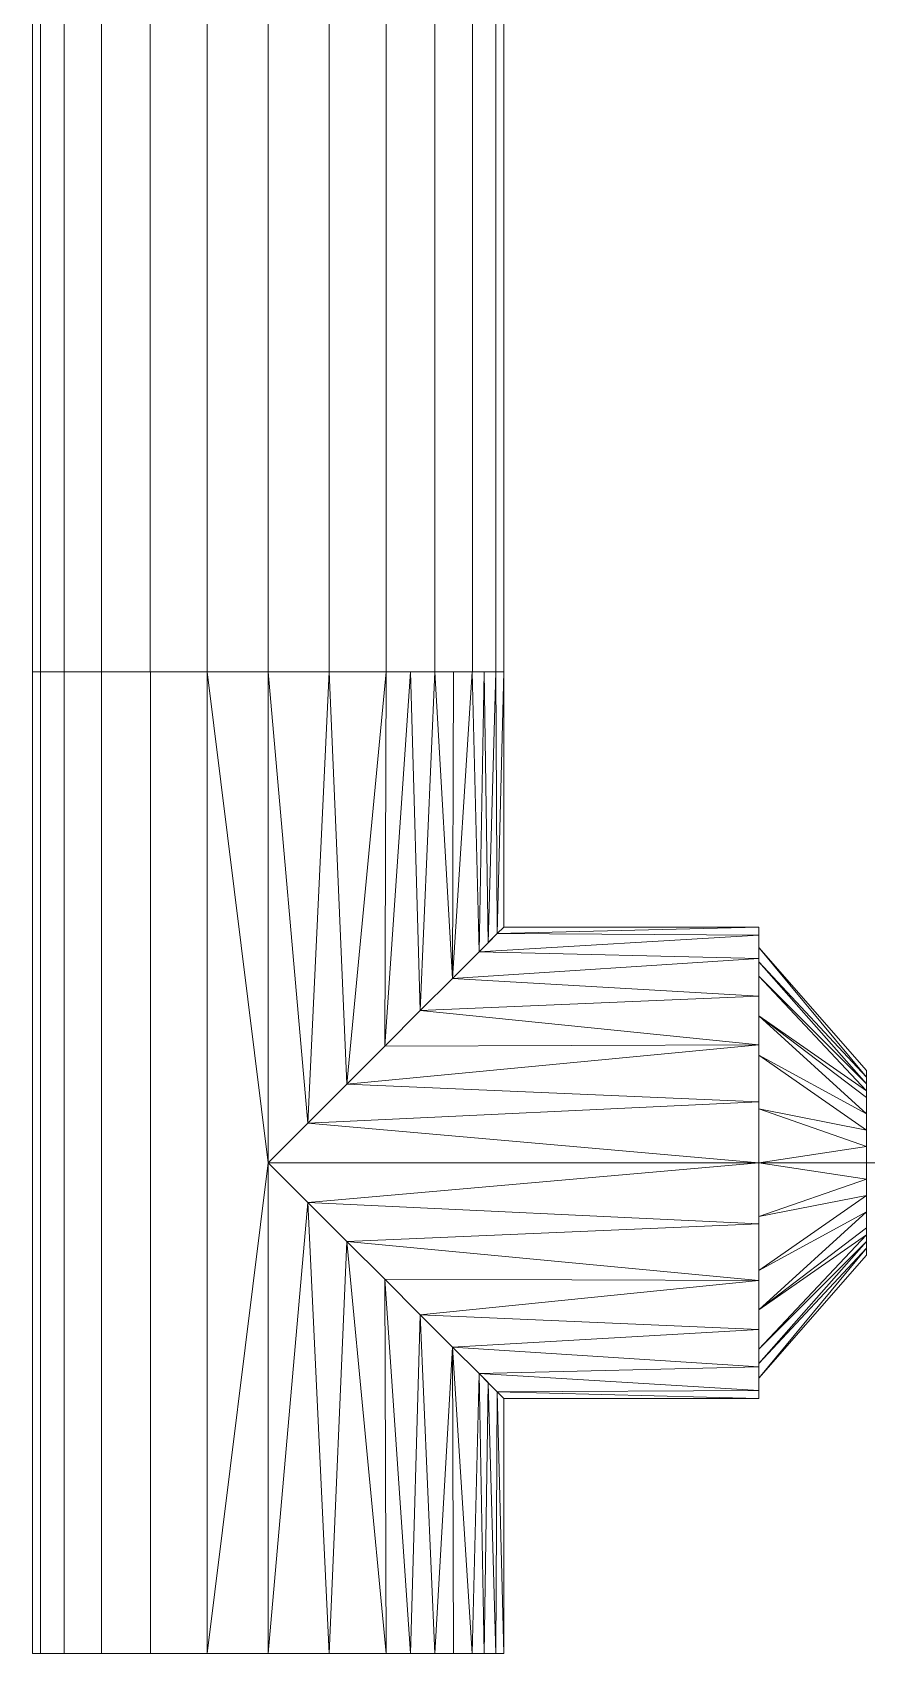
# Model space of a CAD drawing. Header units: inches. Extents: x -3326 to -59, y 8 to 1043.
# Drawn here: x -2044.81 to -2039.72, y 572.75 to 582.63 of the extents above; entities that cross this region are included whole.
import ezdxf

# ---------------------------------------------------------------- set-up
doc = ezdxf.new("R2010")
doc.units = ezdxf.units.IN
doc.header["$MEASUREMENT"] = 0
doc.layers.add('F-SPRN', color=10, linetype='Continuous', lineweight=9)
doc.layers.add('P-PIPE', color=10, linetype='Continuous', lineweight=9)

# ---------------------------------------------------------------- blocks, each defined once
blk = doc.blocks.new('Tee - Welded - Generic - Standard-1126622-05 - Fourth Level')
at = {"layer": 'P-PIPE'}
mesh = blk.add_polyface(dxfattribs=at)
corners = [(-2.9921, -1.437), (-2.9921, -1.388, 0.3719), (-2.9921, -1.2445, 0.7185), (-2.9921, -1.0161, 1.0161), (-2.9921, -0.7185, 1.2445), (-2.9921, -0.3719, 1.388), (-2.9921, 0, 1.437), (-2.9921, 0.3719, 1.388), (-2.9921, 0.7185, 1.2445), (-2.9921, 1.0161, 1.0161), (-2.9921, 1.2445, 0.7185), (-2.9921, 1.388, 0.3719), (-2.9921, 1.437), (-2.9921, 1.388, -0.3719), (-2.9921, 1.2445, -0.7185), (-2.9921, 1.0161, -1.0161), (-2.9921, 0.7185, -1.2445), (-2.9921, 0.3719, -1.388), (-2.9921, 0, -1.437), (-2.9921, -0.3719, -1.388), (-2.9921, -0.7185, -1.2445), (-2.9921, -1.0161, -1.0161), (-2.9921, -1.2445, -0.7185), (-2.9921, -1.388, -0.3719)]
mesh.append_faces([[corners[k] for k in face] for face in [(10, 7, 8, 9)]], dxfattribs={"vtx0": -1})
mesh.append_faces([[corners[k] for k in face] for face in [(0, 3, 6)]], dxfattribs={"vtx0": -1, "vtx1": -1, "vtx2": -1})
mesh.append_faces([[corners[k] for k in face] for face in [(13, 18, 22, 23)]], dxfattribs={"vtx0": -1, "vtx1": -1, "vtx3": -1})
mesh.append_faces([[corners[k] for k in face] for face in [(18, 21, 22), (13, 23, 0, 12)]], dxfattribs={"vtx0": -1, "vtx2": -1})
mesh.append_faces([[corners[k] for k in face] for face in [(6, 7, 12, 0)]], dxfattribs={"vtx1": -1, "vtx2": -1, "vtx3": -1})
mesh.append_faces([[corners[k] for k in face] for face in [(16, 17, 18, 15), (19, 20, 21, 18)]], dxfattribs={"vtx2": -1})
mesh.append_faces([[corners[k] for k in face] for face in [(13, 14, 15, 18), (10, 11, 12, 7)]], dxfattribs={"vtx2": -1, "vtx3": -1})
mesh.append_faces([[corners[k] for k in face] for face in [(0, 1, 2, 3), (3, 4, 5, 6)]], dxfattribs={"vtx3": -1})
mesh = blk.add_polyface(dxfattribs=at)
corners = [(-2.9921, 1.437), (-2.9921, 1.388, 0.3719), (-2.9921, 1.2445, 0.7185), (-2.9921, 1.0161, 1.0161), (-2.9921, 0.7185, 1.2445), (-2.9921, 0.3719, 1.388), (-2.9921, 0, 1.437), (-2.9921, -0.3719, 1.388), (-2.9921, -0.7185, 1.2445), (-2.9921, -1.0161, 1.0161), (-2.9921, -1.2445, 0.7185), (-2.9921, -1.388, 0.3719), (-2.9921, -1.437), (-1.437, -1.437), (-1.3968, -1.3968, 0.3377), (-1.2856, -1.2856, 0.642), (-1.1233, -1.1233, 0.8962), (-0.9274, -0.9274, 1.0977), (-0.7102, -0.7102, 1.2492), (-0.4797, -0.4797, 1.3546), (-0.2416, -0.2416, 1.4166), (0, 0, 1.437), (0.2416, -0.2416, 1.4166), (0.4797, -0.4797, 1.3546), (0.7102, -0.7102, 1.2492), (0.9274, -0.9274, 1.0977), (1.1233, -1.1233, 0.8962), (1.2856, -1.2856, 0.642), (1.3968, -1.3968, 0.3377), (1.437, -1.437), (2.9921, -1.437), (2.9921, -1.388, 0.3719), (2.9921, -1.2445, 0.7185), (2.9921, -1.0161, 1.0161), (2.9921, -0.7185, 1.2445), (2.9921, -0.3719, 1.388), (2.9921, 0, 1.437), (2.9921, 0.3719, 1.388), (2.9921, 0.7185, 1.2445), (2.9921, 1.0161, 1.0161), (2.9921, 1.2445, 0.7185), (2.9921, 1.388, 0.3719), (2.9921, 1.437), (-2.9921, -0.8673, 1.1303), (-2.9921, -1.1303, 0.8673), (-2.9921, -1.3163, 0.5452), (2.9921, -1.3163, 0.5452), (2.9921, -1.1303, 0.8673), (2.9921, -0.8673, 1.1303), (1.3412, -1.3412, 0.4898), (-1.3412, -1.3412, 0.4898)]
mesh.append_faces([[corners[k] for k in face] for face in [(14, 12, 13)]], dxfattribs={"vtx0": -1})
mesh.append_faces([[corners[k] for k in face] for face in [(34, 24, 48), (33, 26, 47), (26, 33, 25), (11, 50, 45), (15, 45, 50), (12, 14, 11), (9, 17, 43), (16, 10, 15), (24, 34, 23), (22, 36, 21), (20, 7, 19), (7, 20, 6), (18, 43, 17)]], dxfattribs={"vtx0": -1, "vtx1": -1})
mesh.append_faces([[corners[k] for k in face] for face in [(32, 26, 27), (25, 33, 48), (11, 14, 50), (18, 8, 43), (16, 44, 10), (46, 27, 49), (48, 24, 25), (31, 49, 28), (16, 9, 44), (23, 34, 35), (15, 10, 45), (21, 5, 6), (26, 32, 47)]], dxfattribs={"vtx0": -1, "vtx2": -1})
mesh.append_faces([[corners[k] for k in face] for face in [(21, 36, 37, 5)]], dxfattribs={"vtx0": -1, "vtx2": -1, "vtx3": -1})
mesh.append_faces([[corners[k] for k in face] for face in [(30, 31, 28), (31, 46, 49), (46, 32, 27), (16, 17, 9), (18, 19, 8), (35, 36, 22), (22, 23, 35), (20, 21, 6), (7, 8, 19)]], dxfattribs={"vtx1": -1, "vtx2": -1})
mesh.append_faces([[corners[k] for k in face] for face in [(39, 40, 2, 3), (40, 41, 1, 2), (37, 38, 4, 5), (38, 39, 3, 4)]], dxfattribs={"vtx1": -1, "vtx3": -1})
mesh.append_faces([[corners[k] for k in face] for face in [(28, 29, 30)]], dxfattribs={"vtx2": -1})
mesh.append_faces([[corners[k] for k in face] for face in [(41, 42, 0, 1)]], dxfattribs={"vtx3": -1})
mesh = blk.add_polyface(dxfattribs=at)
corners = [(-2.9921, -1.437), (-2.9921, -1.388, -0.3719), (-2.9921, -1.2445, -0.7185), (-2.9921, -1.0161, -1.0161), (-2.9921, -0.7185, -1.2445), (-2.9921, -0.3719, -1.388), (-2.9921, 0, -1.437), (-2.9921, 0.3719, -1.388), (-2.9921, 0.7185, -1.2445), (-2.9921, 1.0161, -1.0161), (-2.9921, 1.2445, -0.7185), (-2.9921, 1.388, -0.3719), (-2.9921, 1.437), (2.9921, 1.437), (2.9921, 1.388, -0.3719), (2.9921, 1.2445, -0.7185), (2.9921, 1.0161, -1.0161), (2.9921, 0.7185, -1.2445), (2.9921, 0.3719, -1.388), (2.9921, 0, -1.437), (2.9921, -0.3719, -1.388), (2.9921, -0.7185, -1.2445), (2.9921, -1.0161, -1.0161), (2.9921, -1.2445, -0.7185), (2.9921, -1.388, -0.3719), (2.9921, -1.437), (1.437, -1.437), (1.3968, -1.3968, -0.3377), (1.2856, -1.2856, -0.642), (1.1233, -1.1233, -0.8962), (0.9274, -0.9274, -1.0977), (0.7102, -0.7102, -1.2492), (0.4797, -0.4797, -1.3546), (0.2416, -0.2416, -1.4166), (0, 0, -1.437), (-0.2416, -0.2416, -1.4166), (-0.4797, -0.4797, -1.3546), (-0.7102, -0.7102, -1.2492), (-0.9274, -0.9274, -1.0977), (-1.1233, -1.1233, -0.8962), (-1.2856, -1.2856, -0.642), (-1.3968, -1.3968, -0.3377), (-1.437, -1.437), (-2.9921, -1.3163, -0.5452), (-2.9921, -1.1303, -0.8673), (-2.9921, -0.8673, -1.1303), (2.9921, -0.8673, -1.1303), (2.9921, -1.1303, -0.8673), (2.9921, -1.3163, -0.5452), (-1.3412, -1.3412, -0.4898), (1.3412, -1.3412, -0.4898)]
mesh.append_faces([[corners[k] for k in face] for face in [(33, 20, 32), (6, 35, 5), (31, 46, 30), (28, 48, 50), (38, 45, 37), (24, 50, 48), (3, 39, 44), (37, 4, 36), (1, 41, 0), (40, 2, 39)]], dxfattribs={"vtx0": -1, "vtx1": -1})
mesh.append_faces([[corners[k] for k in face] for face in [(11, 14, 15, 10), (38, 3, 45), (19, 33, 34), (1, 49, 41), (39, 2, 44), (36, 4, 5), (43, 40, 49), (31, 21, 46), (21, 31, 32), (24, 27, 50), (27, 24, 25), (23, 28, 29), (3, 38, 39), (28, 23, 48), (40, 43, 2), (29, 22, 47)]], dxfattribs={"vtx0": -1, "vtx2": -1})
mesh.append_faces([[corners[k] for k in face] for face in [(34, 6, 7, 18)]], dxfattribs={"vtx0": -1, "vtx2": -1, "vtx3": -1})
mesh.append_faces([[corners[k] for k in face] for face in [(26, 27, 25)]], dxfattribs={"vtx1": -1})
mesh.append_faces([[corners[k] for k in face] for face in [(19, 20, 33), (18, 19, 34), (20, 21, 32), (35, 36, 5), (34, 35, 6), (46, 22, 30), (29, 30, 22), (47, 23, 29), (45, 4, 37), (1, 43, 49)]], dxfattribs={"vtx1": -1, "vtx2": -1})
mesh.append_faces([[corners[k] for k in face] for face in [(15, 16, 9, 10), (16, 17, 8, 9), (17, 18, 7, 8)]], dxfattribs={"vtx1": -1, "vtx3": -1})
mesh.append_faces([[corners[k] for k in face] for face in [(12, 13, 14, 11), (41, 42, 0)]], dxfattribs={"vtx2": -1})
mesh = blk.add_polyface(dxfattribs=at)
corners = [(2.9921, -1.437), (2.9921, -1.388, -0.3719), (2.9921, -1.2445, -0.7185), (2.9921, -1.0161, -1.0161), (2.9921, -0.7185, -1.2445), (2.9921, -0.3719, -1.388), (2.9921, 0, -1.437), (2.9921, 0.3719, -1.388), (2.9921, 0.7185, -1.2445), (2.9921, 1.0161, -1.0161), (2.9921, 1.2445, -0.7185), (2.9921, 1.388, -0.3719), (2.9921, 1.437), (2.9921, 1.388, 0.3719), (2.9921, 1.2445, 0.7185), (2.9921, 1.0161, 1.0161), (2.9921, 0.7185, 1.2445), (2.9921, 0.3719, 1.388), (2.9921, 0, 1.437), (2.9921, -0.3719, 1.388), (2.9921, -0.7185, 1.2445), (2.9921, -1.0161, 1.0161), (2.9921, -1.2445, 0.7185), (2.9921, -1.388, 0.3719)]
mesh.append_faces([[corners[k] for k in face] for face in [(16, 14, 15)]], dxfattribs={"vtx0": -1})
mesh.append_faces([[corners[k] for k in face] for face in [(3, 6, 2)]], dxfattribs={"vtx0": -1, "vtx1": -1})
mesh.append_faces([[corners[k] for k in face] for face in [(18, 21, 11)]], dxfattribs={"vtx0": -1, "vtx1": -1, "vtx2": -1})
mesh.append_faces([[corners[k] for k in face] for face in [(6, 9, 21, 2), (18, 11, 14, 16)]], dxfattribs={"vtx0": -1, "vtx1": -1, "vtx2": -1, "vtx3": -1})
mesh.append_faces([[corners[k] for k in face] for face in [(21, 0, 1, 2)]], dxfattribs={"vtx0": -1, "vtx3": -1})
mesh.append_faces([[corners[k] for k in face] for face in [(17, 18, 16)]], dxfattribs={"vtx1": -1})
mesh.append_faces([[corners[k] for k in face] for face in [(12, 13, 14, 11), (22, 23, 0, 21), (19, 20, 21, 18)]], dxfattribs={"vtx2": -1})
mesh.append_faces([[corners[k] for k in face] for face in [(9, 10, 11, 21)]], dxfattribs={"vtx2": -1, "vtx3": -1})
mesh.append_faces([[corners[k] for k in face] for face in [(6, 7, 8, 9), (3, 4, 5, 6)]], dxfattribs={"vtx3": -1})
mesh = blk.add_polyface(dxfattribs=at)
corners = [(-1.437, -2.9921), (-1.388, -2.9921, 0.3719), (-1.2445, -2.9921, 0.7185), (-1.0161, -2.9921, 1.0161), (-0.7185, -2.9921, 1.2445), (-0.3719, -2.9921, 1.388), (0, -2.9921, 1.437), (0.3719, -2.9921, 1.388), (0.7185, -2.9921, 1.2445), (1.0161, -2.9921, 1.0161), (1.2445, -2.9921, 0.7185), (1.388, -2.9921, 0.3719), (1.437, -2.9921), (1.437, -1.437), (1.3968, -1.3968, 0.3377), (1.2856, -1.2856, 0.642), (1.1233, -1.1233, 0.8962), (0.9274, -0.9274, 1.0977), (0.7102, -0.7102, 1.2492), (0.4797, -0.4797, 1.3546), (0.2416, -0.2416, 1.4166), (0, 0, 1.437), (-0.2416, -0.2416, 1.4166), (-0.4797, -0.4797, 1.3546), (-0.7102, -0.7102, 1.2492), (-0.9274, -0.9274, 1.0977), (-1.1233, -1.1233, 0.8962), (-1.2856, -1.2856, 0.642), (-1.3968, -1.3968, 0.3377), (-1.437, -1.437)]
mesh.append_faces([[corners[k] for k in face] for face in [(1, 28, 0), (27, 2, 26), (23, 5, 22), (25, 4, 24), (8, 19, 7), (17, 9, 16)]], dxfattribs={"vtx0": -1, "vtx1": -1})
mesh.append_faces([[corners[k] for k in face] for face in [(26, 2, 3), (27, 1, 2), (23, 4, 5), (6, 21, 22), (22, 5, 6), (20, 6, 7), (16, 9, 10), (17, 8, 9), (14, 11, 12), (6, 20, 21)]], dxfattribs={"vtx0": -1, "vtx2": -1})
mesh.append_faces([[corners[k] for k in face] for face in [(13, 14, 12)]], dxfattribs={"vtx1": -1})
mesh.append_faces([[corners[k] for k in face] for face in [(3, 4, 25), (27, 28, 1), (25, 26, 3), (23, 24, 4), (10, 11, 15), (17, 18, 8), (19, 20, 7), (18, 19, 8), (15, 16, 10), (14, 15, 11)]], dxfattribs={"vtx1": -1, "vtx2": -1})
mesh.append_faces([[corners[k] for k in face] for face in [(28, 29, 0)]], dxfattribs={"vtx2": -1})
mesh = blk.add_polyface(dxfattribs=at)
corners = [(1.437, -2.9921), (1.388, -2.9921, -0.3719), (1.2445, -2.9921, -0.7185), (1.0161, -2.9921, -1.0161), (0.7185, -2.9921, -1.2445), (0.3719, -2.9921, -1.388), (0, -2.9921, -1.437), (-0.3719, -2.9921, -1.388), (-0.7185, -2.9921, -1.2445), (-1.0161, -2.9921, -1.0161), (-1.2445, -2.9921, -0.7185), (-1.388, -2.9921, -0.3719), (-1.437, -2.9921), (-1.437, -1.437), (-1.3968, -1.3968, -0.3377), (-1.2856, -1.2856, -0.642), (-1.1233, -1.1233, -0.8962), (-0.9274, -0.9274, -1.0977), (-0.7102, -0.7102, -1.2492), (-0.4797, -0.4797, -1.3546), (-0.2416, -0.2416, -1.4166), (0, 0, -1.437), (0.2416, -0.2416, -1.4166), (0.4797, -0.4797, -1.3546), (0.7102, -0.7102, -1.2492), (0.9274, -0.9274, -1.0977), (1.1233, -1.1233, -0.8962), (1.2856, -1.2856, -0.642), (1.3968, -1.3968, -0.3377), (1.437, -1.437)]
mesh.append_faces([[corners[k] for k in face] for face in [(1, 28, 0), (3, 26, 2), (27, 2, 26), (23, 5, 22), (25, 4, 24), (8, 19, 7), (17, 9, 16)]], dxfattribs={"vtx0": -1, "vtx1": -1})
mesh.append_faces([[corners[k] for k in face] for face in [(27, 1, 2), (23, 4, 5), (6, 21, 22), (22, 5, 6), (20, 6, 7), (16, 9, 10), (17, 8, 9), (14, 11, 12), (6, 20, 21)]], dxfattribs={"vtx0": -1, "vtx2": -1})
mesh.append_faces([[corners[k] for k in face] for face in [(29, 0, 28), (13, 14, 12)]], dxfattribs={"vtx1": -1})
mesh.append_faces([[corners[k] for k in face] for face in [(3, 4, 25), (27, 28, 1), (25, 26, 3), (23, 24, 4), (10, 11, 15), (17, 18, 8), (19, 20, 7), (18, 19, 8), (15, 16, 10), (14, 15, 11)]], dxfattribs={"vtx1": -1, "vtx2": -1})
mesh = blk.add_polyface(dxfattribs=at)
corners = [(-1.437, -2.9921), (-1.388, -2.9921, -0.3719), (-1.2445, -2.9921, -0.7185), (-1.0161, -2.9921, -1.0161), (-0.7185, -2.9921, -1.2445), (-0.3719, -2.9921, -1.388), (0, -2.9921, -1.437), (0.3719, -2.9921, -1.388), (0.7185, -2.9921, -1.2445), (1.0161, -2.9921, -1.0161), (1.2445, -2.9921, -0.7185), (1.388, -2.9921, -0.3719), (1.437, -2.9921), (1.388, -2.9921, 0.3719), (1.2445, -2.9921, 0.7185), (1.0161, -2.9921, 1.0161), (0.7185, -2.9921, 1.2445), (0.3719, -2.9921, 1.388), (0, -2.9921, 1.437), (-0.3719, -2.9921, 1.388), (-0.7185, -2.9921, 1.2445), (-1.0161, -2.9921, 1.0161), (-1.2445, -2.9921, 0.7185), (-1.388, -2.9921, 0.3719)]
mesh.append_faces([[corners[k] for k in face] for face in [(0, 22, 23)]], dxfattribs={"vtx0": -1})
mesh.append_faces([[corners[k] for k in face] for face in [(3, 6, 2), (16, 18, 14, 15)]], dxfattribs={"vtx0": -1, "vtx1": -1})
mesh.append_faces([[corners[k] for k in face] for face in [(2, 6, 9, 11)]], dxfattribs={"vtx0": -1, "vtx1": -1, "vtx2": -1, "vtx3": -1})
mesh.append_faces([[corners[k] for k in face] for face in [(0, 14, 21, 22)]], dxfattribs={"vtx0": -1, "vtx1": -1, "vtx3": -1})
mesh.append_faces([[corners[k] for k in face] for face in [(2, 11, 12)]], dxfattribs={"vtx0": -1, "vtx2": -1})
mesh.append_faces([[corners[k] for k in face] for face in [(17, 18, 16)]], dxfattribs={"vtx1": -1})
mesh.append_faces([[corners[k] for k in face] for face in [(18, 19, 14)]], dxfattribs={"vtx1": -1, "vtx2": -1})
mesh.append_faces([[corners[k] for k in face] for face in [(9, 10, 11)]], dxfattribs={"vtx2": -1})
mesh.append_faces([[corners[k] for k in face] for face in [(0, 1, 2, 14), (12, 13, 14, 2), (19, 20, 21, 14)]], dxfattribs={"vtx2": -1, "vtx3": -1})
mesh.append_faces([[corners[k] for k in face] for face in [(6, 7, 8, 9), (3, 4, 5, 6)]], dxfattribs={"vtx3": -1})
blk = doc.blocks.new('Transition - Generic - Plumbing-CW-1127470-05 - Fourth Level')
at = {"layer": 'P-PIPE'}
mesh = blk.add_polyface(dxfattribs=at)
corners = [(0, -1.3125), (0, -1.1367, 0.6562), (0, -0.6562, 1.1367), (0, 0, 1.3125), (0, 0.6562, 1.1367), (0, 1.1367, 0.6562), (0, 1.3125), (0, 1.1367, -0.6562), (0, 0.6562, -1.1367), (0, 0, -1.3125), (0, -0.6562, -1.1367), (0, -1.1367, -0.6562)]
mesh.append_faces([[corners[k] for k in face] for face in [(0, 10, 11)]], dxfattribs={"vtx0": -1})
mesh.append_faces([[corners[k] for k in face] for face in [(0, 5, 9, 10)]], dxfattribs={"vtx0": -1, "vtx1": -1, "vtx3": -1})
mesh.append_faces([[corners[k] for k in face] for face in [(5, 7, 8, 9)]], dxfattribs={"vtx0": -1, "vtx3": -1})
mesh.append_faces([[corners[k] for k in face] for face in [(5, 6, 7)]], dxfattribs={"vtx2": -1})
mesh.append_faces([[corners[k] for k in face] for face in [(3, 4, 5, 0)]], dxfattribs={"vtx2": -1, "vtx3": -1})
mesh.append_faces([[corners[k] for k in face] for face in [(0, 1, 2, 3)]], dxfattribs={"vtx3": -1})
mesh = blk.add_polyface(dxfattribs=at)
corners = [(0, -1.3125), (0, -1.1367, -0.6562), (0, -0.6562, -1.1367), (0, 0, -1.3125), (0, 0.6562, -1.1367), (0, 1.1367, -0.6562), (0, 1.3125), (0.6562, 0.5625), (0.6562, 0.3977, -0.3977), (0.6562, 0, -0.5625), (0.6562, -0.3977, -0.3977), (0.6562, -0.5625), (0.6562, 0.4801, -0.1989), (0.6562, 0.1989, -0.4801), (0.6562, -0.1989, -0.4801), (0.6562, -0.4801, -0.1989), (0, 0.3281, -1.2246), (0.6562, 0.0994, -0.5213), (0.6562, 0.4389, -0.2983), (0, 1.2246, -0.3281), (0.6562, 0.5213, -0.0994), (0, -0.3281, -1.2246), (0.6562, -0.2983, -0.4389), (0, -1.2246, -0.3281), (0.6562, -0.5213, -0.0994), (0.6562, -0.4389, -0.2983), (0.6562, 0.2983, -0.4389), (0.6562, -0.0994, -0.5213), (0, -0.8965, -0.8965), (0, 0.8965, -0.8965)]
mesh.append_faces([[corners[k] for k in face] for face in [(0, 24, 11)]], dxfattribs={"vtx0": -1})
mesh.append_faces([[corners[k] for k in face] for face in [(27, 3, 9), (28, 25, 1), (3, 27, 21), (25, 28, 10), (4, 13, 16), (29, 26, 4), (26, 29, 8), (5, 18, 29), (6, 20, 19), (1, 15, 23), (2, 22, 28)]], dxfattribs={"vtx0": -1, "vtx1": -1})
mesh.append_faces([[corners[k] for k in face] for face in [(5, 12, 18), (2, 14, 22), (3, 17, 9), (12, 5, 19), (19, 20, 12), (23, 15, 24), (24, 0, 23), (16, 13, 17), (14, 2, 21)]], dxfattribs={"vtx0": -1, "vtx2": -1})
mesh.append_faces([[corners[k] for k in face] for face in [(7, 20, 6)]], dxfattribs={"vtx1": -1})
mesh.append_faces([[corners[k] for k in face] for face in [(18, 8, 29), (3, 16, 17), (22, 10, 28), (25, 15, 1), (26, 13, 4), (27, 14, 21)]], dxfattribs={"vtx1": -1, "vtx2": -1})
mesh = blk.add_polyface(dxfattribs=at)
corners = [(0, 1.3125), (0, 1.1367, 0.6562), (0, 0.6562, 1.1367), (0, 0, 1.3125), (0, -0.6562, 1.1367), (0, -1.1367, 0.6562), (0, -1.3125), (0.6562, -0.5625), (0.6562, -0.3977, 0.3977), (0.6562, 0, 0.5625), (0.6562, 0.3977, 0.3977), (0.6562, 0.5625), (0.6562, -0.4801, 0.1989), (0.6562, -0.1989, 0.4801), (0.6562, 0.1989, 0.4801), (0.6562, 0.4801, 0.1989), (0, -0.3281, 1.2246), (0.6562, -0.0994, 0.5213), (0.6562, -0.4389, 0.2983), (0, -1.2246, 0.3281), (0.6562, -0.5213, 0.0994), (0, 0.3281, 1.2246), (0.6562, 0.2983, 0.4389), (0, 1.2246, 0.3281), (0.6562, 0.5213, 0.0994), (0.6562, 0.4389, 0.2983), (0.6562, -0.2983, 0.4389), (0.6562, 0.0994, 0.5213), (0, 0.8965, 0.8965), (0, -0.8965, 0.8965)]
mesh.append_faces([[corners[k] for k in face] for face in [(0, 24, 11)]], dxfattribs={"vtx0": -1})
mesh.append_faces([[corners[k] for k in face] for face in [(27, 3, 9), (28, 25, 1), (3, 27, 21), (25, 28, 10), (4, 13, 16), (29, 26, 4), (26, 29, 8), (5, 18, 29), (6, 20, 19), (1, 15, 23), (2, 22, 28)]], dxfattribs={"vtx0": -1, "vtx1": -1})
mesh.append_faces([[corners[k] for k in face] for face in [(5, 12, 18), (2, 14, 22), (3, 17, 9), (12, 5, 19), (19, 20, 12), (23, 15, 24), (24, 0, 23), (16, 13, 17), (14, 2, 21)]], dxfattribs={"vtx0": -1, "vtx2": -1})
mesh.append_faces([[corners[k] for k in face] for face in [(7, 20, 6)]], dxfattribs={"vtx1": -1})
mesh.append_faces([[corners[k] for k in face] for face in [(18, 8, 29), (3, 16, 17), (22, 10, 28), (25, 15, 1), (26, 13, 4), (27, 14, 21)]], dxfattribs={"vtx1": -1, "vtx2": -1})
mesh = blk.add_polyface(dxfattribs=at)
corners = [(0.6562, -0.5625), (0.6562, -0.3977, -0.3977), (0.6562, 0, -0.5625), (0.6562, 0.3977, -0.3977), (0.6562, 0.5625), (0.6562, 0.3977, 0.3977), (0.6562, 0, 0.5625), (0.6562, -0.3977, 0.3977)]
mesh.append_faces([[corners[k] for k in face] for face in [(2, 4, 7, 1)]], dxfattribs={"vtx0": -1, "vtx1": -1, "vtx2": -1})
mesh.append_faces([[corners[k] for k in face] for face in [(3, 4, 2)]], dxfattribs={"vtx1": -1})
mesh.append_faces([[corners[k] for k in face] for face in [(5, 6, 7, 4), (7, 0, 1)]], dxfattribs={"vtx2": -1})

msp = doc.modelspace()

# ---------------------------------------------------------------- linework, layer by layer
at = {"layer": 'F-SPRN', "color": 1}
for p, q in [((-2043.3725, 578.7349, 964), (-2043.3725, 588.5582, 964)), ((-2043.3725, 578.7349, 964), (-2043.3725, 588.5582, 964)), ((-2043.3725, 578.7349, 964), (-2043.3725, 572.7507, 964)), ((-2040.3804, 575.7428, 964), (-2043.3725, 575.7428, 964)), ((-2040.3804, 575.7428, 964), (-2039.7241, 575.7428, 964)), ((-2034.33, 575.7428, 964), (-2039.7241, 575.7428, 964)), ((-2034.33, 575.7428, 964), (-2039.7241, 575.7428, 964))]:
    msp.add_line(p, q, dxfattribs=at)

# ---------------------------------------------------------------- block references
at = {"layer": 'F-SPRN', "color": 1, "extrusion": (0, 0, -1), "rotation": 270}
msp.add_blockref('Tee - Welded - Generic - Standard-1126622-05 - Fourth Level', (2043.3725, 575.7428, -964), dxfattribs=at)
at = {"layer": 'F-SPRN', "color": 1}
msp.add_blockref('Transition - Generic - Plumbing-CW-1127470-05 - Fourth Level', (-2040.3804, 575.7428, 964), dxfattribs=at)

# ---------------------------------------------------------------- meshes
mesh = msp.add_polyface(dxfattribs=at)
corners = [(-2044.81, 578.7349, 964), (-2044.7611, 578.7349, 964.372), (-2044.6174, 578.7349, 964.7187), (-2044.389, 578.7349, 965.0164), (-2044.0913, 578.7349, 965.2449), (-2043.7445, 578.7349, 965.3885), (-2043.3724, 578.7349, 965.4375), (-2043.3724, 588.5582, 965.4375), (-2043.7445, 588.5582, 965.3885), (-2044.0913, 588.5582, 965.2449), (-2044.389, 588.5582, 965.0164), (-2044.6174, 588.5582, 964.7187), (-2044.7611, 588.5582, 964.372), (-2044.81, 588.5582, 964)]
mesh.append_faces([[corners[k] for k in face] for face in [(7, 8, 5, 6)]], dxfattribs={"vtx1": -1, "color": 1})
mesh.append_faces([[corners[k] for k in face] for face in [(8, 9, 4, 5), (3, 4, 9, 10), (11, 12, 1, 2), (2, 3, 10, 11)]], dxfattribs={"vtx1": -1, "vtx3": -1, "color": 1})
mesh.append_faces([[corners[k] for k in face] for face in [(12, 13, 0, 1)]], dxfattribs={"vtx3": -1, "color": 1})
mesh = msp.add_polyface(dxfattribs=at)
corners = [(-2043.3724, 578.7349, 962.5625), (-2043.7445, 578.7349, 962.6115), (-2044.0913, 578.7349, 962.7551), (-2044.389, 578.7349, 962.9835), (-2044.6174, 578.7349, 963.2812), (-2044.7611, 578.7349, 963.628), (-2044.81, 578.7349, 964), (-2044.81, 588.5582, 964), (-2044.7611, 588.5582, 963.628), (-2044.6174, 588.5582, 963.2812), (-2044.389, 588.5582, 962.9835), (-2044.0913, 588.5582, 962.7551), (-2043.7445, 588.5582, 962.6115), (-2043.3724, 588.5582, 962.5625)]
mesh.append_faces([[corners[k] for k in face] for face in [(7, 8, 5, 6)]], dxfattribs={"vtx1": -1, "color": 1})
mesh.append_faces([[corners[k] for k in face] for face in [(8, 9, 4, 5), (3, 4, 9, 10), (11, 12, 1, 2), (2, 3, 10, 11)]], dxfattribs={"vtx1": -1, "vtx3": -1, "color": 1})
mesh.append_faces([[corners[k] for k in face] for face in [(12, 13, 0, 1)]], dxfattribs={"vtx3": -1, "color": 1})
mesh = msp.add_polyface(dxfattribs=at)
corners = [(-2043.3724, 578.7349, 965.4375), (-2043.0004, 578.7349, 965.3885), (-2042.6537, 578.7349, 965.2449), (-2042.356, 578.7349, 965.0164), (-2042.1275, 578.7349, 964.7187), (-2041.9839, 578.7349, 964.372), (-2041.9351, 578.7349, 964), (-2041.9351, 588.5582, 964), (-2041.9839, 588.5582, 964.372), (-2042.1275, 588.5582, 964.7187), (-2042.356, 588.5582, 965.0164), (-2042.6537, 588.5582, 965.2449), (-2043.0004, 588.5582, 965.3885), (-2043.3724, 588.5582, 965.4375)]
mesh.append_faces([[corners[k] for k in face] for face in [(8, 9, 4, 5), (3, 4, 9, 10), (11, 12, 1, 2), (2, 3, 10, 11)]], dxfattribs={"vtx1": -1, "vtx3": -1, "color": 1})
mesh.append_faces([[corners[k] for k in face] for face in [(6, 7, 8, 5)]], dxfattribs={"vtx2": -1, "color": 1})
mesh.append_faces([[corners[k] for k in face] for face in [(12, 13, 0, 1)]], dxfattribs={"vtx3": -1, "color": 1})
mesh = msp.add_polyface(dxfattribs=at)
corners = [(-2041.9351, 578.7349, 964), (-2041.9839, 578.7349, 963.628), (-2042.1275, 578.7349, 963.2812), (-2042.356, 578.7349, 962.9835), (-2042.6537, 578.7349, 962.7551), (-2043.0004, 578.7349, 962.6115), (-2043.3724, 578.7349, 962.5625), (-2043.3724, 588.5582, 962.5625), (-2043.0004, 588.5582, 962.6115), (-2042.6537, 588.5582, 962.7551), (-2042.356, 588.5582, 962.9835), (-2042.1275, 588.5582, 963.2812), (-2041.9839, 588.5582, 963.628), (-2041.9351, 588.5582, 964)]
mesh.append_faces([[corners[k] for k in face] for face in [(7, 8, 5, 6)]], dxfattribs={"vtx1": -1, "color": 1})
mesh.append_faces([[corners[k] for k in face] for face in [(8, 9, 4, 5), (3, 4, 9, 10), (11, 12, 1, 2), (2, 3, 10, 11)]], dxfattribs={"vtx1": -1, "vtx3": -1, "color": 1})
mesh.append_faces([[corners[k] for k in face] for face in [(12, 13, 0, 1)]], dxfattribs={"vtx3": -1, "color": 1})
mesh = msp.add_polyface(dxfattribs=at)
corners = [(-2041.9351, 578.7349, 964), (-2041.9839, 578.7349, 964.372), (-2042.1275, 578.7349, 964.7187), (-2042.356, 578.7349, 965.0164), (-2042.6537, 578.7349, 965.2449), (-2043.0004, 578.7349, 965.3885), (-2043.3724, 578.7349, 965.4375), (-2043.7445, 578.7349, 965.3885), (-2044.0913, 578.7349, 965.2449), (-2044.389, 578.7349, 965.0164), (-2044.6174, 578.7349, 964.7187), (-2044.7611, 578.7349, 964.372), (-2044.81, 578.7349, 964), (-2044.7611, 578.7349, 963.628), (-2044.6174, 578.7349, 963.2812), (-2044.389, 578.7349, 962.9835), (-2044.0913, 578.7349, 962.7551), (-2043.7445, 578.7349, 962.6115), (-2043.3724, 578.7349, 962.5625), (-2043.0004, 578.7349, 962.6115), (-2042.6537, 578.7349, 962.7551), (-2042.356, 578.7349, 962.9835), (-2042.1275, 578.7349, 963.2812), (-2041.9839, 578.7349, 963.628)]
mesh.append_faces([[corners[k] for k in face] for face in [(9, 3, 7, 8)]], dxfattribs={"vtx0": -1, "vtx1": -1, "color": 1})
mesh.append_faces([[corners[k] for k in face] for face in [(21, 14, 17), (3, 21, 0)]], dxfattribs={"vtx0": -1, "vtx1": -1, "vtx2": -1, "color": 1})
mesh.append_faces([[corners[k] for k in face] for face in [(9, 12, 21, 3)]], dxfattribs={"vtx0": -1, "vtx1": -1, "vtx2": -1, "vtx3": -1, "color": 1})
mesh.append_faces([[corners[k] for k in face] for face in [(16, 17, 14, 15), (20, 21, 19), (6, 7, 5)]], dxfattribs={"vtx1": -1, "color": 1})
mesh.append_faces([[corners[k] for k in face] for face in [(1, 2, 3, 0)]], dxfattribs={"vtx2": -1, "color": 1})
mesh.append_faces([[corners[k] for k in face] for face in [(12, 13, 14, 21), (17, 18, 19, 21), (3, 4, 5, 7)]], dxfattribs={"vtx2": -1, "vtx3": -1, "color": 1})
mesh.append_faces([[corners[k] for k in face] for face in [(21, 22, 23, 0), (9, 10, 11, 12)]], dxfattribs={"vtx3": -1, "color": 1})

doc.saveas('drawing.dxf')
